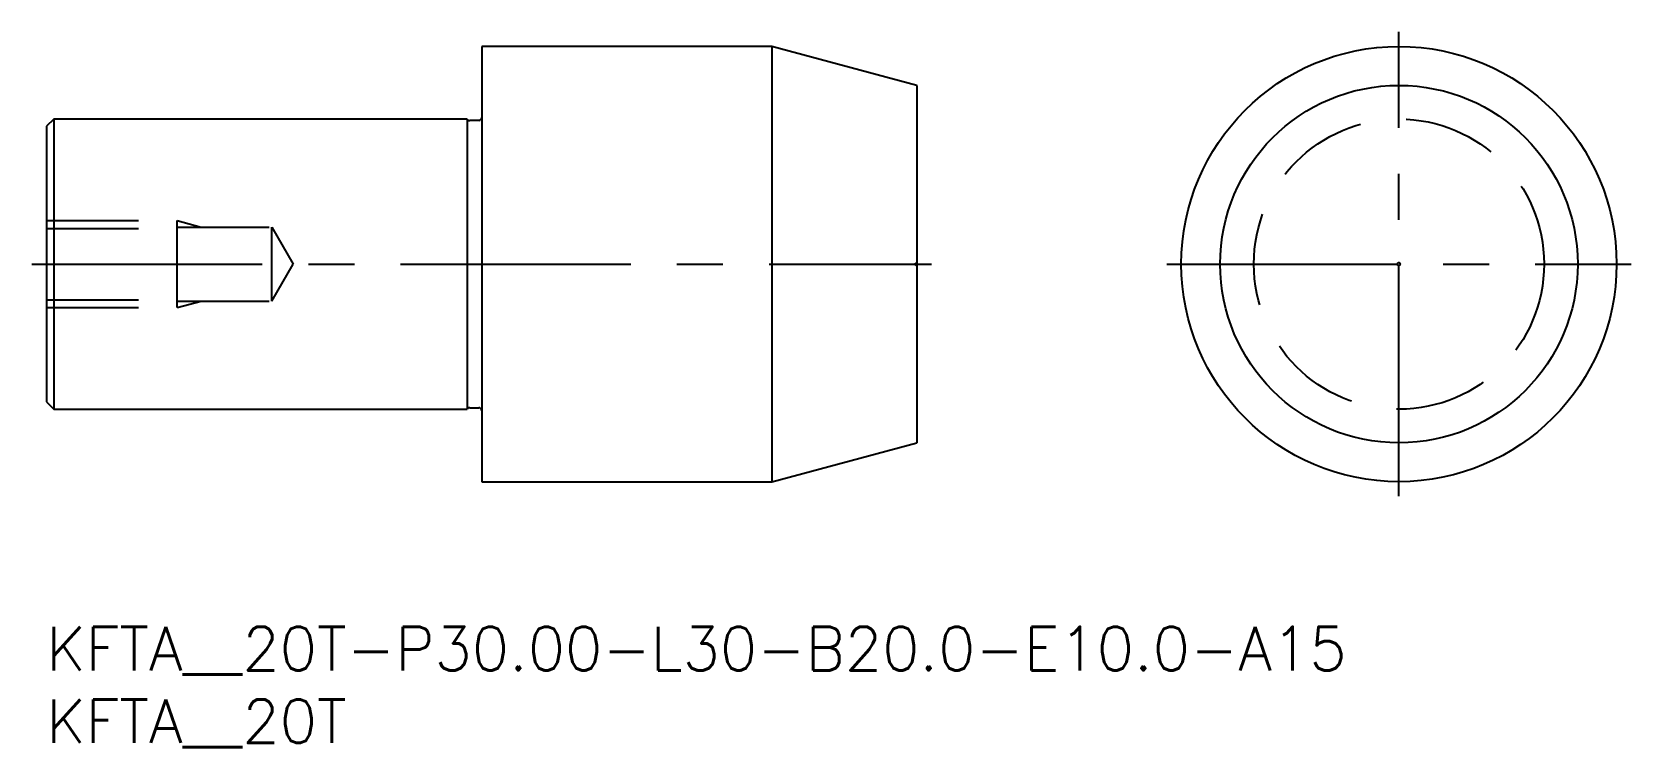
# Model space of a CAD drawing. Extents: x -1 to 109, y -8 to 41.
import ezdxf

# ---------------------------------------------------------------- set-up
doc = ezdxf.new("R2010")
doc.units = 0
doc.header["$LTSCALE"] = 0.5
doc.linetypes.add('CENTER', pattern=[50.8, 31.75, -6.35, 6.35, -6.35])
doc.linetypes.add('DASHED', pattern=[19.05, 12.7, -6.35])
for name, color, linetype in [('MSM_CENTER', 1, 'CENTER'), ('MSM_CONTINUOUS', 7, 'CONTINUOUS'), ('MSM_DASHED', 4, 'DASHED'), ('MSM_PART_NUMBER', 7, 'CONTINUOUS')]:
    doc.layers.add(name, color=color, linetype=linetype)
doc.styles.get("Standard").update_dxf_attribs({"font": 'txt.shx', "height": 1, "bigfont": 'bigfont.shx'})

# ---------------------------------------------------------------- blocks, each defined once
blk = doc.blocks.new('*U20')
at = {"layer": 'MSM_PART_NUMBER'}
blk.add_text('KFTA__20T-P30.00-L30-B20.0-E10.0-A15', height=3, dxfattribs=at).set_placement((0, -3))
blk = doc.blocks.new('*U21')
at = {"layer": 'MSM_PART_NUMBER'}
blk.add_text('KFTA__20T', height=3, dxfattribs=at).set_placement((0, -8))

msp = doc.modelspace()

# ---------------------------------------------------------------- linework, layer by layer
at = {"layer": 'MSM_CENTER'}
for p, q in [((93.22, 9), (93.22, 41)), ((-1, 25), (61, 25)), ((77.22, 25), (109.22, 25))]:
    msp.add_line(p, q, dxfattribs=at)
at = {"layer": 'MSM_CONTINUOUS'}
for p, q in [((30, 40), (30, 10)), ((50, 40), (30, 40)), ((50, 40), (50, 10)), ((60, 37.32), (50, 40)), ((60, 37.32), (60, 12.68)), ((0.5, 35), (0, 34.5)), ((0, 34.5), (0, 15.5)), ((0.5, 35), (0.5, 15)), ((29, 35), (0.5, 35)), ((29, 35), (29, 15)), ((29.8, 34.9), (29.17, 34.9)), ((0, 15.5), (0.5, 15)), ((0.5, 15), (29, 15)), ((29.17, 15.1), (29.8, 15.1)), ((50, 10), (60, 12.68)), ((30, 10), (50, 10))]:
    msp.add_line(p, q, dxfattribs=at)
for radius in [15, 12.32, 0.1]:
    msp.add_circle((93.22, 25), radius, dxfattribs=at)
for centre, start, end in [((29.17, 35.1), 210, 270), ((29.8, 35.1), 270, 0), ((29.17, 14.9), 90, 150), ((29.8, 14.9), 0, 90)]:
    msp.add_arc(centre, 0.2, start, end, dxfattribs=at)
at = {"layer": 'MSM_DASHED'}
for p, q in [((0, 28), (9, 28)), ((9, 22), (9, 28)), ((9, 28), (10.66, 27.55)), ((0, 27.46), (9, 27.46)), ((9, 27.55), (15.53, 27.55)), ((15.53, 22.45), (15.53, 27.55)), ((15.53, 27.55), (17, 25)), ((15.53, 22.45), (17, 25)), ((60, 25.1), (59.83, 25)), ((59.83, 25), (60, 24.9)), ((0, 22.54), (9, 22.54)), ((9, 22), (10.66, 22.45)), ((9, 22.45), (15.53, 22.45)), ((0, 22), (9, 22))]:
    msp.add_line(p, q, dxfattribs=at)
msp.add_circle((93.22, 25), 10, dxfattribs=at)

# ---------------------------------------------------------------- block references
at = {"layer": 'MSM_CONTINUOUS'}
for name in ['*U20', '*U21']:
    msp.add_blockref(name, (0, 0), dxfattribs=at)

doc.saveas('drawing.dxf')
